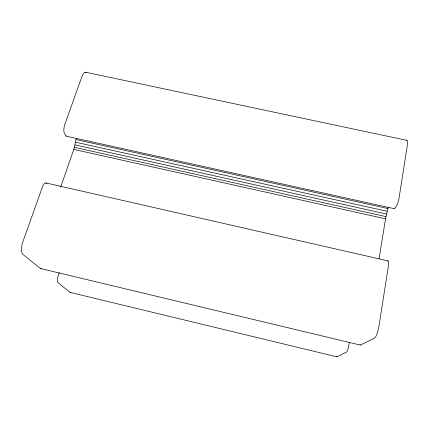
<?xml version="1.0" encoding="UTF-8"?>
<svg xmlns="http://www.w3.org/2000/svg" width="429" height="429" viewBox="0 0 429 429"><rect width="100%" height="100%" fill="white"/><g stroke="black" fill="none" stroke-linecap="round" stroke-linejoin="round"><path stroke-width="0.64" d="M394.256 208.269L394.305 208.708L396.106 206.58A6.982 1.443 -75.8 0 0 399.104 197.785L407.239 145.908A10.248 1.995 -74.9 0 0 406.483 140.465M60.698 187.065L73.777 149.41L76.271 138.304M379.059 258.746L385.548 218.822L388.207 207.271M349.303 342.401L348.788 345.409A6.119 1.089 -78.8 0 1 346.514 352.07L337.065 356.799A8.483 1.394 -78.7 0 1 336.652 356.633M59.261 272.597L58.221 275.745A5.893 1.839 -74.2 0 0 57.92 282.614L69.889 292.256A8.194 2.365 -74.4 0 0 70.624 292.374M66.329 135.779L66.007 136.122L64.441 133.349A6.687 2.413 -79.6 0 1 64.833 124.383L81.896 76.668A9.835 3.341 -81.2 0 1 86.191 72.512M85.709 72.228L406.837 140.347M66.007 136.122L394.305 208.708M76.099 139.559L387.848 208.537M75.627 142.23L387.14 211.272M75.059 144.879L386.497 214.017M74.426 147.324L385.955 216.591M73.777 149.41L385.548 218.822M45.903 182.931L388.047 260.902M40.557 268.527L360.349 345.077M70.227 292.412L336.84 356.815M387.505 261.122A7.202 1.566 -77.3 0 1 388.374 266.189L379.054 325.59A11.143 2.451 -78.6 0 1 374.512 338.068L360.575 345.039A6.789 1.351 -78.8 0 1 360.011 344.659M46.616 183.424A6.891 2.606 -76.9 0 0 42.396 187.119L22.978 241.436A10.655 4.07 -74.4 0 0 22.844 254.354L40.235 268.361A6.51 2.263 -74.2 0 0 41.318 268.388"/></g></svg>
